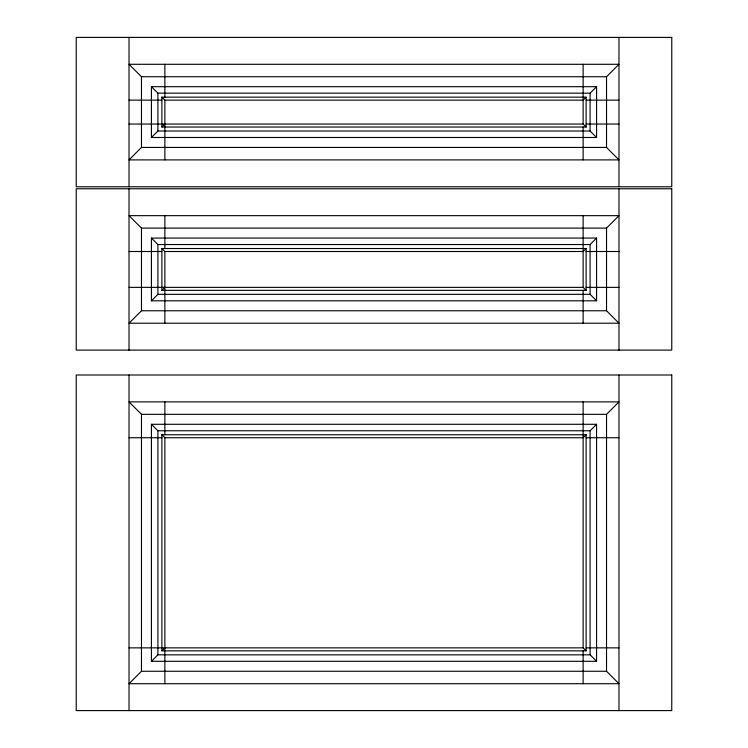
<?xml version="1.0" encoding="UTF-8"?>
<svg xmlns="http://www.w3.org/2000/svg" width="748" height="748" viewBox="0 0 748 748"><rect width="100%" height="100%" fill="white"/><g stroke="black" fill="none" stroke-linecap="round" stroke-linejoin="round"><path stroke-width="1.12" d="M141.466 147.44L129.021 159.894L618.979 159.894L606.535 147.44L141.466 147.44L141.466 76.735L129.021 64.291L618.979 64.291L606.535 76.735L141.466 76.735M151.423 137.482L157.903 131.012L590.097 131.012L596.577 137.482L596.577 86.693L151.423 86.693L151.423 137.482L596.577 137.482M161.886 127.029L586.114 127.029L586.114 97.156L161.886 97.156L161.886 127.029L164.869 124.037M141.466 310.766L129.021 323.211L618.979 323.211L606.535 310.766L141.466 310.766L141.466 228.103L129.021 215.658L618.979 215.658L606.535 228.103L141.466 228.103M151.423 300.808L157.903 294.329L590.097 294.329L596.577 300.808L596.577 238.07L151.423 238.07L151.423 300.808L596.577 300.808M161.886 290.346L586.114 290.346L586.114 248.523L161.886 248.523L161.886 290.346L164.869 287.363M586.114 97.156L583.131 100.138L164.869 100.138L161.886 97.156M151.423 86.693L157.903 93.163L590.097 93.163L596.577 86.693M141.466 671.265L129.021 683.709L618.979 683.709L606.535 671.265L141.466 671.265L141.466 414.336L129.021 401.882L618.979 401.882L606.535 414.336L141.466 414.336M151.423 661.307L157.903 654.837L590.097 654.837L596.577 661.307L596.577 424.294L151.423 424.294L151.423 661.307L596.577 661.307M161.886 650.844L586.114 650.844L586.114 434.747L161.886 434.747L161.886 650.844L164.869 647.861M586.114 248.523L583.131 251.506L164.869 251.506L161.886 248.523M151.423 238.07L157.903 244.54L590.097 244.54L596.577 238.07M586.114 434.747L583.131 437.739L164.869 437.739L161.886 434.747M151.423 424.294L157.903 430.764L590.097 430.764L596.577 424.294M129.021 100.138L161.886 100.138M586.114 100.138L618.979 100.138M129.021 124.037L583.131 124.037L586.114 127.029M586.114 124.037L618.979 124.037M129.021 251.506L161.886 251.506M586.114 251.506L618.979 251.506M129.021 287.363L583.131 287.363L586.114 290.346M586.114 287.363L618.979 287.363M129.021 437.739L161.886 437.739M586.114 437.739L618.979 437.739M129.021 647.861L583.131 647.861L586.114 650.844M586.114 647.861L618.979 647.861M618.979 37.4L618.979 186.776M618.979 188.767L618.979 350.101M618.979 375L618.979 710.6M606.535 76.735L606.535 147.44M606.535 228.103L606.535 310.766M606.535 414.336L606.535 671.265M590.097 93.163L590.097 131.012M590.097 244.54L590.097 294.329M590.097 430.764L590.097 654.837M583.131 64.291L583.131 124.037M583.131 127.029L583.131 159.894M583.131 215.658L583.131 287.363M583.131 290.346L583.131 323.211M583.131 401.882L583.131 647.861M583.131 650.844L583.131 683.709M164.869 64.291L164.869 97.156M164.869 100.138L164.869 159.894M164.869 215.658L164.869 248.523M164.869 251.506L164.869 323.211M164.869 401.882L164.869 434.747M164.869 437.739L164.869 683.709M157.903 93.163L157.903 131.012M157.903 244.54L157.903 294.329M157.903 430.764L157.903 654.837M129.021 37.4L129.021 186.776M129.021 188.767L129.021 350.101M129.021 375L129.021 710.6M671.76 37.4L76.24 37.4L76.24 186.776L671.76 186.776L671.76 37.4M671.76 188.767L76.24 188.767L76.24 350.101L671.76 350.101L671.76 188.767M671.76 375L76.24 375L76.24 710.6L671.76 710.6L671.76 375"/></g></svg>
